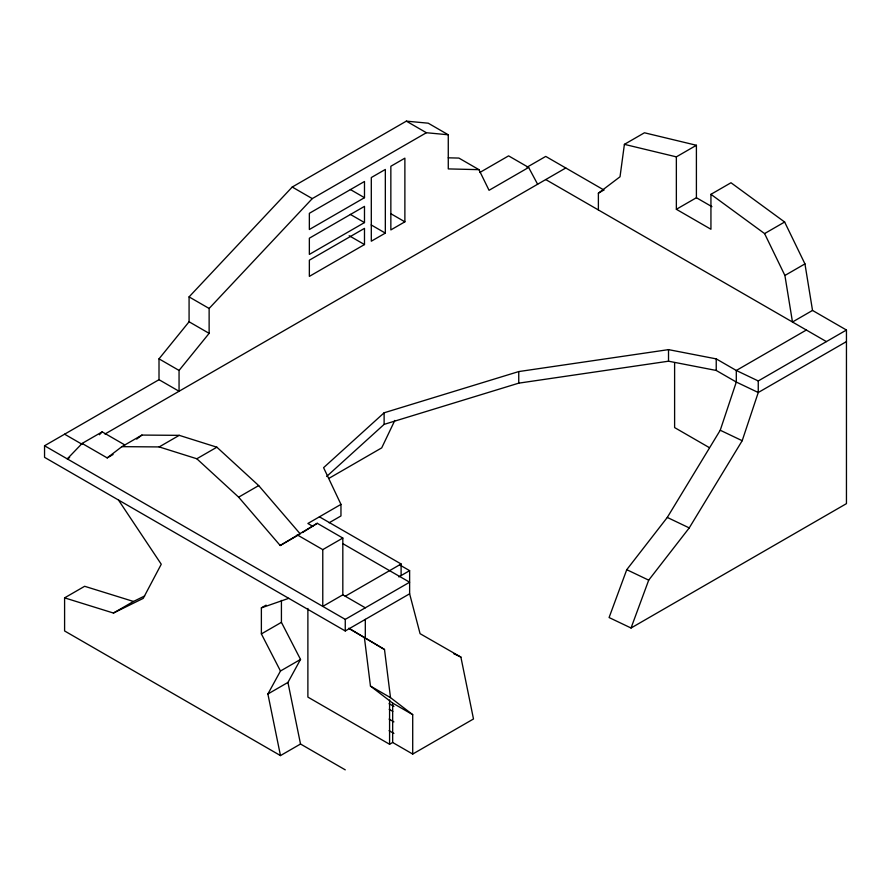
<?xml version="1.0" encoding="UTF-8"?>
<svg xmlns="http://www.w3.org/2000/svg" width="891" height="891" viewBox="0 0 891 891"><rect width="100%" height="100%" fill="white"/><g stroke="black" fill="none" stroke-linecap="round" stroke-linejoin="round"><path stroke-width="1.34" d="M696.406 145.278L676.358 156.861L676.358 209.296L696.406 197.724L696.406 145.278L644.449 132.781L624.402 144.353L620.025 176.774L598.384 193.18L598.384 209.953M676.358 209.296L710.94 229.265L710.94 194.327L730.988 182.755L784.637 222.015L804.952 263.892L812.525 310.436L846.45 330.026L846.45 503.638L631.04 628.01L609.088 617.541L626.752 569.683L667.292 517.437L720.24 430.242L736.3 382.05L736.3 370.478L806.355 330.026M631.04 628.01L648.704 580.152L689.244 527.906L742.192 440.711L758.252 392.519L758.252 380.947L846.45 330.026M394.813 420.452L381.716 447.872L328.824 478.411M345.262 769.857L300.523 744.018L280.476 755.59L267.89 694L280.476 671.012L300.523 659.429L281.422 622.341L281.422 600.411M267.89 694L287.938 682.428L300.523 659.429M400.014 565.094L409.626 570.652L409.626 593.796L345.262 630.962L44.55 457.339L44.55 445.767L159.01 379.689L159.01 358.85L189.081 321.774L189.081 296.892L292.226 187.032L406.341 121.143L428.226 123.192L448.273 134.775L448.273 168.911L478.946 169.658L489.048 190.306L528.641 167.452L537.618 184.248M159.01 379.689L179.058 391.26L179.058 370.433L209.129 333.357L209.129 308.464L312.273 198.604L426.388 132.726L448.273 134.775M124.84 444.954L102.175 431.857L82.128 443.428L67.282 458.887L69.643 457.529M99.391 434.752L102.175 431.857M758.252 380.947L736.3 370.478L716.23 358.884L668.517 349.628L518.751 371.569L384.121 412.789L323.589 467.675L340.963 504.384L340.963 515.956L329.113 522.794M326.663 476.462L384.121 424.372L518.751 383.152L668.517 361.2L716.23 370.456L736.3 382.05L758.252 392.519L846.45 341.598M82.128 443.428L107.187 457.896L121.889 446.658L141.936 435.075L179.236 435.343L216.869 447.193L258.691 485.584L300.256 533.932M136.691 439.096L141.936 435.075M121.889 446.658L159.188 446.926L196.822 458.765L238.643 497.167L280.208 545.504L317.263 523.295L342.823 538.053L342.823 594.832L365.31 607.807M302.528 532.517L317.263 523.295M364.486 197.691L309.355 229.51L309.355 213.305L364.486 181.486L364.486 197.691L350.341 189.516M364.486 222.572L309.355 254.403L309.355 238.198L364.486 206.367L364.486 222.572L350.341 214.397M479.792 172.498L508.594 155.869L528.641 167.452M364.486 244.557L309.355 276.388L309.355 260.183L364.486 228.363L364.486 244.557L349.161 235.714M385.335 233.108L371.302 241.205L371.302 177.543L385.335 169.446L385.335 233.108L371.191 224.933M404.882 221.814L390.848 229.923L390.848 166.261L404.882 158.164L404.882 221.814L390.737 213.651M526.96 167.252L545.737 156.415L604.076 190.095M104.96 434.04L565.785 167.987M107.187 457.896L113.079 454.499M598.384 193.18L603.107 190.451M159.188 446.926L179.236 435.343M196.822 458.765L216.869 447.193M238.643 497.167L258.691 485.584M280.476 755.59L64.597 630.962L64.597 597.861L84.645 586.289L133.483 601.458L144.654 595.968M710.94 194.327L764.589 233.587L784.637 222.015M64.597 597.861L113.435 613.041L133.483 601.458M340.963 504.384L307.885 523.485L312.696 526.258M280.208 545.504L299.086 534.611M812.525 310.436L792.478 322.007L784.904 275.464L804.952 263.892M297.215 534.867L322.776 549.624L342.823 538.053M280.476 671.012L261.375 633.913L261.375 607.874L266.097 605.145M261.375 633.913L281.422 622.341M342.823 594.832L322.776 606.403L322.776 549.624M345.262 596.235L401.106 563.992L401.106 575.564M398.8 576.9L409.626 570.652M44.55 445.767L345.262 619.379L409.626 582.224L342.723 543.599M307.885 608.464L307.885 697.096L389.579 744.263L392.664 742.481L412.711 754.053L473.489 718.97L460.892 657.09L420.073 633.668L409.626 593.796M113.435 613.041L143.217 598.384L161.26 564.237L118.481 500.029M261.375 607.874L288.751 598.329M448.229 157.818L458.898 158.075L478.946 169.658M624.402 144.353L676.358 156.861M720.24 430.242L742.192 440.711M667.292 517.437L689.244 527.906M626.752 569.683L648.704 580.152M453.575 653.593L460.892 657.09M696.406 197.724L711.909 206.667M545.737 179.559L826.403 341.598M406.341 121.143L426.388 132.726M292.226 187.032L312.273 198.604M709.336 447.627L674.61 427.58L674.61 362.581M189.081 296.892L209.129 308.464M189.081 321.774L209.129 333.357M159.01 358.85L179.058 370.433M319.412 516.825L401.106 563.992M64.597 434.195L82.284 444.409M348.804 628.211L384.5 649.494L390.503 697.642L412.711 714.66L412.711 754.053M349.773 628.935L384.5 649.494M364.452 637.923L370.456 686.07L390.503 697.642M370.456 686.07L392.664 703.088L412.711 714.66M389.089 703.667L393.9 706.44M389.2 709.325L392.808 711.408M389.089 719.104L393.9 721.877M389.089 730.676L393.9 733.449M764.589 233.587L784.904 275.464M287.938 682.428L300.523 744.018M716.23 358.884L716.23 370.456M668.517 349.628L668.517 361.2M518.751 371.569L518.751 383.152M392.664 703.088L392.664 742.481M389.579 699.947L389.579 744.263M384.121 412.789L384.121 424.372M365.31 619.379L365.31 637.733M345.262 619.379L345.262 630.962"/></g></svg>
